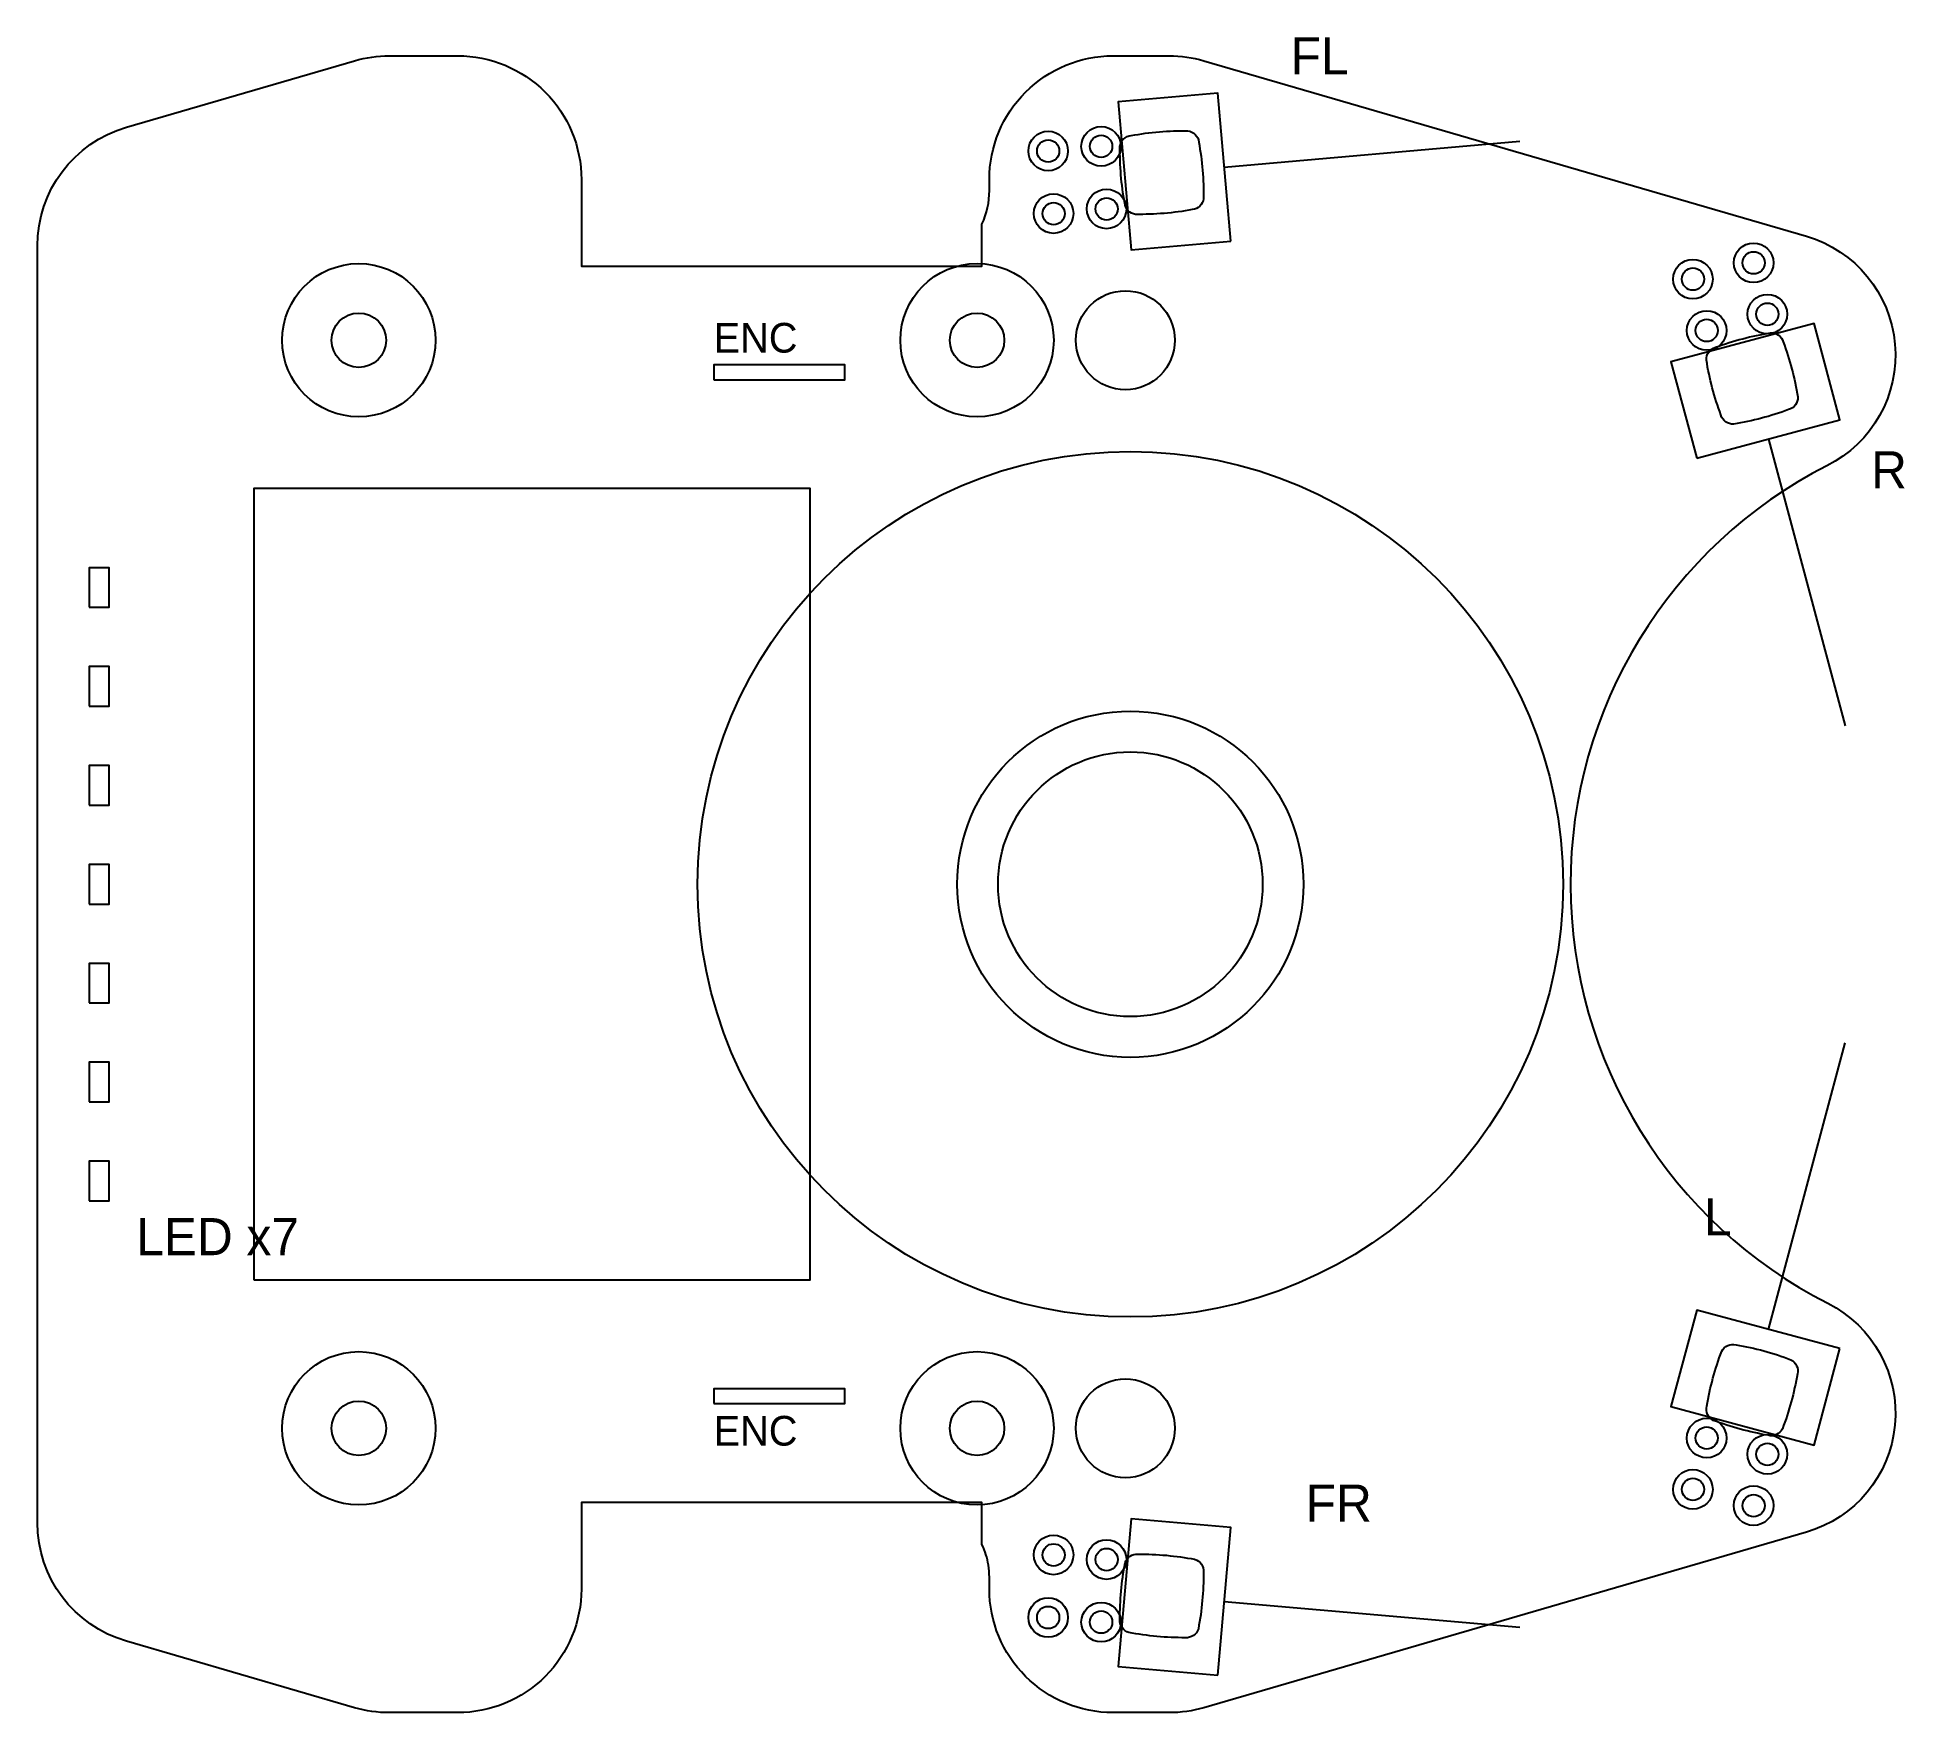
# Model space of a CAD drawing. Header units: millimetres. Extents: x -30 to 45.5, y -33.5 to 34.2.
import ezdxf

# ---------------------------------------------------------------- set-up
doc = ezdxf.new("R2010")
doc.units = ezdxf.units.MM
for name, color, linetype in [('HOLES', 1, 'Continuous'), ('OUTLINE', 7, 'Continuous'), ('REF', 8, 'Continuous')]:
    doc.layers.add(name, color=color, linetype=linetype)

msp = doc.modelspace()

# ---------------------------------------------------------------- linework, layer by layer
at = {"layer": 'HOLES'}
for centre in [(-17, 22), (8, 22), (-17, -22), (8, -22)]:
    msp.add_circle(centre, 1.1, dxfattribs=at)
at = {"layer": 'OUTLINE'}
for points in [[(-30, -25.812), (-30, 25.812, -0.333429), (-26.398, 30.613), (-17.171, 33.3, -0.070981), (-15.773, 33.5), (-13, 33.5, -0.414214), (-8, 28.5), (-8, 25), (8.2, 25), (8.2, 26.7, 0.115122), (8.5, 28.061), (8.5, 28.5, -0.414214), (13.5, 33.5), (15.773, 33.5, -0.070981), (17.171, 33.3), (41.538, 26.203, -0.683298), (42.361, 16.922, 0.613233), (42.409, -16.947, -0.679427), (41.538, -26.203), (17.171, -33.3, -0.070981), (15.773, -33.5), (13.5, -33.5, -0.414214), (8.5, -28.5, 0.042706), (8.46, -27.536, 0.073465), (8.2, -26.7), (8.2, -25), (-8, -25), (-8, -28.5, -0.414214), (-13, -33.5), (-15.773, -33.5, -0.070981), (-17.171, -33.3), (-26.398, -30.613, -0.333429)], [(14.234, 30.277, -0.049127), (16.524, 30.467, -0.357806), (16.968, 30.014, -0.049127), (17.158, 27.724, -0.357806), (16.705, 27.281, -0.049127), (14.415, 27.09, -0.357806), (13.972, 27.543, -0.049127), (13.781, 29.833, -0.357806)], [(38.082, 18.977, -0.049127), (37.496, 21.199, -0.357806), (37.866, 21.714, -0.049127), (40.088, 22.3, -0.357806), (40.603, 21.93, -0.049127), (41.189, 19.708, -0.357806), (40.819, 19.193, -0.049127), (38.597, 18.607, -0.357806)], [(41.173, -19.805, -0.049127), (40.569, -22.022, -0.357806), (39.991, -22.284, -0.049127), (37.774, -21.68, -0.357806), (37.512, -21.102, -0.049127), (38.116, -18.885, -0.357806), (38.694, -18.623, -0.049127), (40.911, -19.227, -0.357806)], [(16.426, -30.468, -0.049127), (14.138, -30.259, -0.357806), (13.78, -29.735, -0.049127), (13.99, -27.447, -0.357806), (14.513, -27.089, -0.049127), (16.801, -27.299, -0.357806), (17.159, -27.822, -0.049127), (16.95, -30.11, -0.357806)]]:
    msp.add_lwpolyline(points, format="xyb", close=True, dxfattribs=at)
msp.add_circle((14.2, 0), 7, dxfattribs=at)
at = {"layer": 'REF'}
for p, q in [((18, 29), (29.954, 30.046)), ((40, 18), (43.106, 6.409)), ((40, -18), (43.106, -6.409)), ((18, -29), (29.954, -30.046))]:
    msp.add_line(p, q, dxfattribs=at)
for points in [[(18.261, 26.011), (17.739, 31.989), (13.714, 31.636), (14.237, 25.659), (18.261, 26.011)], [(37.102, 17.224), (42.898, 18.776), (41.852, 22.679), (36.057, 21.126), (37.102, 17.224)], [(-2.65, 20.4), (2.65, 20.4), (2.65, 21), (-2.65, 21)], [(-21.25, -16), (1.25, -16), (1.25, 16), (-21.25, 16)], [(-27.9, 11.2), (-27.1, 11.2), (-27.1, 12.8), (-27.9, 12.8)], [(-27.9, 7.2), (-27.1, 7.2), (-27.1, 8.8), (-27.9, 8.8)], [(-27.9, 3.2), (-27.1, 3.2), (-27.1, 4.8), (-27.9, 4.8)], [(-27.9, -0.8), (-27.1, -0.8), (-27.1, 0.8), (-27.9, 0.8)], [(-27.9, -4.8), (-27.1, -4.8), (-27.1, -3.2), (-27.9, -3.2)], [(-27.9, -8.8), (-27.1, -8.8), (-27.1, -7.2), (-27.9, -7.2)], [(-27.9, -12.8), (-27.1, -12.8), (-27.1, -11.2), (-27.9, -11.2)], [(42.898, -18.776), (37.102, -17.224), (36.057, -21.126), (41.852, -22.679), (42.898, -18.776)], [(-2.65, -21), (2.65, -21), (2.65, -20.4), (-2.65, -20.4)], [(17.739, -31.989), (18.261, -26.011), (14.237, -25.659), (13.714, -31.636), (17.739, -31.989)]]:
    msp.add_lwpolyline(points, close=True, dxfattribs=at)
for centre, radius in [((10.876, 29.652), 0.8), ((13.018, 29.839), 0.8), ((13.018, 29.839), 0.45), ((10.876, 29.652), 0.45), ((13.239, 27.309), 0.8), ((11.097, 27.121), 0.8), ((11.097, 27.121), 0.45), ((13.239, 27.309), 0.45), ((39.405, 25.129), 0.8), ((-17, 22), 3.1), ((8, 22), 3.1), ((36.951, 24.471), 0.8), ((36.951, 24.471), 0.45), ((39.405, 25.129), 0.45), ((14, 22), 2), ((39.961, 23.052), 0.8), ((39.961, 23.052), 0.45), ((37.508, 22.395), 0.8), ((37.508, 22.395), 0.45), ((14.2, 0), 17.5), ((14.2, 0), 5.35), ((-17, -22), 3.1), ((8, -22), 3.1), ((14, -22), 2), ((37.508, -22.395), 0.8), ((37.508, -22.395), 0.45), ((39.961, -23.052), 0.8), ((39.961, -23.052), 0.45), ((36.951, -24.471), 0.8), ((36.951, -24.471), 0.45), ((39.405, -25.129), 0.8), ((39.405, -25.129), 0.45), ((11.097, -27.121), 0.8), ((11.097, -27.121), 0.45), ((13.239, -27.309), 0.8), ((13.239, -27.309), 0.45), ((10.876, -29.652), 0.8), ((10.876, -29.652), 0.45), ((13.018, -29.839), 0.8), ((13.018, -29.839), 0.45)]:
    msp.add_circle(centre, radius, dxfattribs=at)

# ---------------------------------------------------------------- texts
for s, height, p in [('FL', 1.5, (20.684, 32.748)), ('ENC', 1.2, (-2.65, 21.5)), ('R', 1.5, (44.157, 16.008)), ('L', 1.5, (37.396, -14.196)), ('LED x7', 1.5, (-26, -15)), ('ENC', 1.2, (-2.65, -22.7)), ('FR', 1.5, (21.294, -25.775))]:
    msp.add_text(s, height=height, dxfattribs=at).set_placement(p)

doc.saveas('drawing.dxf')
